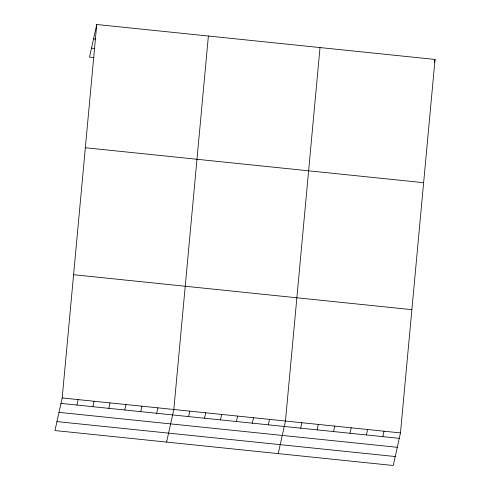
<?xml version="1.0" encoding="UTF-8"?>
<svg xmlns="http://www.w3.org/2000/svg" width="490" height="490" viewBox="0 0 490 490"><rect width="100%" height="100%" fill="white"/><g stroke="black" fill="none" stroke-linecap="round" stroke-linejoin="round"><path stroke-width="0.73" d="M62.187 397.954L96.751 24.5L435.04 59.449L400.471 432.909L393.25 465.5L54.96 430.551L62.187 397.954L400.471 432.909M208.385 36.033L173.821 409.487L166.594 442.084M320.019 47.567L285.456 421.02L278.228 453.618M96.751 24.5L89.529 57.091L94.086 57.563M76.93 405.046L78.137 399.601M92.873 406.694L94.086 401.249M108.823 408.341L110.029 402.896M124.772 409.989L125.979 404.544M140.722 411.637L141.929 406.192M156.665 413.284L157.872 407.839M188.564 416.58L189.771 411.135M204.508 418.227L205.714 412.782M220.457 419.875L221.664 414.43M236.407 421.523L237.613 416.077M252.356 423.17L253.563 417.725M268.3 424.818L269.506 419.373M300.682 428.162L301.889 422.723M317.11 429.865L318.316 424.42M333.543 431.561L334.75 426.116M349.97 433.258L351.177 427.813M434.434 62.175L435.04 59.449M366.404 434.955L367.61 429.51M382.837 436.651L384.044 431.206M93.559 38.906L95.838 39.139M91.514 48.136L94.552 48.449M85.346 147.741L423.63 182.69M73.592 274.712L411.882 309.668M60.981 403.399L399.264 438.348M58.996 412.36L397.28 447.309M56.95 421.59L395.234 456.539"/></g></svg>
